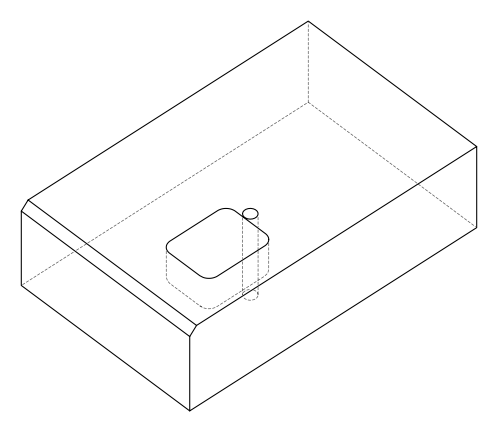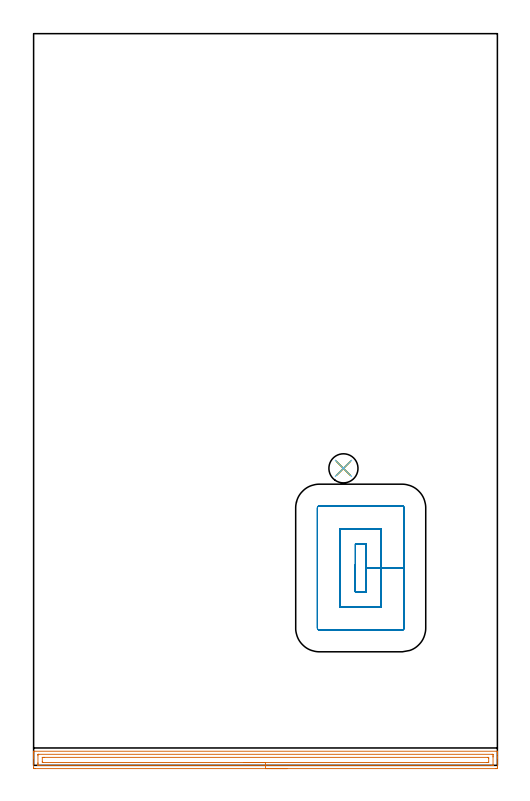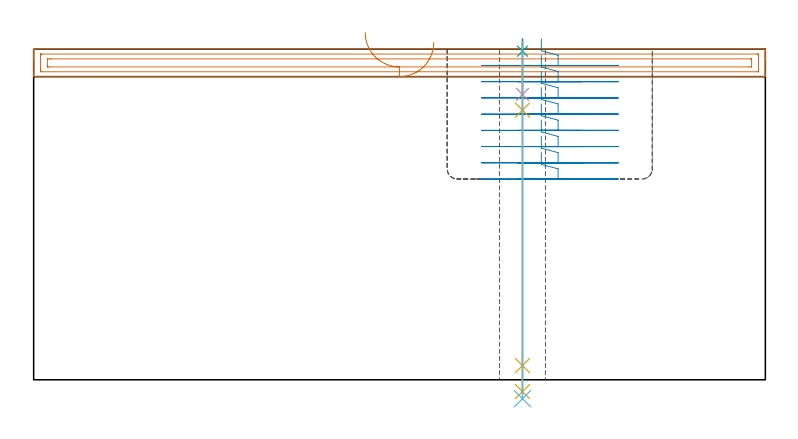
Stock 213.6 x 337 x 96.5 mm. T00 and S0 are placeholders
(PLAN: 6 operations, 5 tool changes, 13.3 min)
(1 AREA_MILL | FG_CHAMFER_SURFACE | UGT0205_001 | 5.35 min | 6840 mm3)
(2 MILL_RECTANGULAR_POCKET | POCKET_RECTANGULAR_STRAIGHT | UGT0201_095 | Follow Part, ap 5, ae 75% | 6.99 min | 170819 mm3)
(3 SPOT_DRILL | STEP1HOLE | NXT0321_9005460120000 | 0.03 min | 4 mm3)
(4 DRILL_BLIND_HOLE_INTO_CENTER | STEP1HOLE | NXT0301_059 | 0.06 min | 743 mm3)
(5 GUN_DRILL_THROUGH_HOLE | STEP1HOLE | UGT0307_005 | 0.48 min | 4527 mm3)
(6 DRILL_TO_ENLARGE_THROUGH_HOLE | STEP1HOLE | UGT0301_268 | 0.42 min | 8308 mm3)
(TOOL UGT0205_001 | Chamfer Mill 20 x 3 x 45 deg. | D20 FL50 Z2)
(TOOL UGT0201_095 | End mill 20 mm | D20 R3 FL38 Z4)
(TOOL NXT0321_9005460120000 | NC Spot Drill, 142deg, 12mm, Carbide, Uncoated | D12 PA142 FL30 Z2)
(TOOL NXT0301_059 | Carbide Drill 8.8mm [860.1-0880-026A1-MM 2214] | D8.8 PA140 FL47 Z2)
(TOOL UGT0307_005 | Gun Drill 8.3 mm | D8.3 PA130 FL24 Z1)
(TOOL UGT0301_268 | Twist Drill 13.4 mm | D13.4 PA118 FL108 Z2)
(OP 1 AREA_MILL)
G17 G21 G94 G90
T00 M6
G54
G17 G0 G90 X116.8 Y-1.5 S1061 M3
G43 Z106.5 H0
Z98.5
G94 G1 X116.762 Z97.628 F250.
X116.648 Z96.764
X116.459 Z95.912
X116.197 Z95.08
X115.863 Z94.274
X115.46 Z93.5
X114.992 Z92.764
X114.46 Z92.072
X113.871 Z91.429
X113.228 Z90.84
X112.536 Z90.308
X111.8 Z89.84
X111.026 Z89.437
X110.22 Z89.103
X109.388 Z88.841
X108.536 Z88.652
X107.672 Z88.538
X106.8 Z88.5
X0.605
X0.136 Y-1.495 Z88.503
X0.009 Y-1.492 Z88.506
X0. Y-1.031 Z88.966
Y3.383 Z93.377
Y3.952 Z93.949
Y4.265 Z94.261
Y4.835 Z94.831
Y5.148 Z95.143
Y5.775 Z95.774
Y6.167 Z96.166
Y6.49 Z96.481
X0.007 Y6.497 Z96.488
X0.158 Y6.5 Z96.5
X213.442
X213.593 Y6.497 Z96.488
X213.6 Y6.49 Z96.481
Y6.167 Z96.166
Y5.775 Z95.774
Y5.148 Z95.143
Y3.952 Z93.949
Y3.383 Z93.377
Y-0.746 Z89.251
X213.597 Y-1.031 Z88.966
X213.591 Y-1.492 Z88.506
X213.464 Y-1.495 Z88.503
X212.995 Y-1.5 Z88.5
X106.8
Y-0.086 Z89.914
X2.389 Y-0.085 Z89.915
X2.325
X2.014 Y-0.079 Z89.921
X2.009 Y0.021 Z90.021
X2.002 Y0.235 Z90.235
X2. Y0.735 Z90.735
Y1.12 Z91.12
X2.001 Y4.649 Z94.649
X2.009 Y5.035 Z95.035
X2.011 Y5.08 Z95.08
X2.028 Y5.081 Z95.081
X2.079 Y5.084 Z95.084
X2.182 Y5.085 Z95.085
X2.389 Y5.086 Z95.086
X211.211 Y5.085 Z95.085
X211.275
X211.586 Y5.079 Z95.079
X211.591 Y4.979 Z94.979
X211.598 Y4.765 Z94.765
X211.6 Y4.265 Z94.265
Y3.88 Z93.88
X211.599 Y0.351 Z90.351
X211.591 Y-0.036 Z89.964
X211.589 Y-0.08 Z89.92
X211.572 Y-0.081 Z89.919
X211.521 Y-0.084 Z89.916
X211.418 Y-0.085 Z89.915
X211.211 Y-0.086 Z89.914
X106.8
Y1.328 Z91.328
X4.466 Y1.329 Z91.329
X4.174 Y1.331 Z91.331
X4.077 Y1.333 Z91.333
X4.01 Y1.337 Z91.337
X4.006 Y1.445 Z91.445
X4.002 Y1.617 Z91.617
X4. Y1.789 Z91.789
X4.001 Y3.554 Z93.554
X4.005 Y3.612 Z93.612
X4.01 Y3.656 Z93.656
X4.017 Y3.665 Z93.665
X4.029 Y3.667 Z93.667
X4.174 Y3.669 Z93.669
X4.775 Y3.671 Z93.671
X5.067 Y3.672 Z93.672
X209.134 Y3.671 Z93.671
X209.426 Y3.669 Z93.669
X209.523 Y3.666 Z93.666
X209.59 Y3.663 Z93.663
X209.594 Y3.555 Z93.555
X209.598 Y3.383 Z93.383
X209.6 Y3.211 Z93.211
X209.599 Y1.446 Z91.446
X209.595 Y1.388 Z91.388
X209.59 Y1.345 Z91.345
X209.569 Y1.335 Z91.335
X209.426 Y1.334 Z91.334
X208.824 Y1.329 Z91.329
X106.8 Y1.328 Z91.328
X105.928 Z91.367
X105.064 Z91.48
X104.212 Z91.669
X103.38 Z91.932
X102.574 Z92.265
X101.8 Z92.668
X101.064 Z93.137
X100.372 Z93.668
X99.729 Z94.257
X99.14 Z94.901
X98.608 Z95.593
X98.14 Z96.328
X97.737 Z97.102
X97.403 Z97.908
X97.141 Z98.74
X96.952 Z99.592
X96.838 Z100.457
X96.8 Z101.328
G0 Z106.5
M5
M2
(OP 2 MILL_RECTANGULAR_POCKET)
G17 G21 G94 G90
T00 M6
G54
G17 G0 G90 X148.2 Y92.677 S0 M3
G43 Z106.5 H0
Z99.5
G94 G1 Y79.8 Z96.05 F250.
X153.1 Z94.737
Y90.9 Z91.762
Y102. F500.
X148.2
Y79.8
X153.1
Y90.9
X160.1
Y109.
X141.2
Y72.8
X160.1
Y90.9
X170.6
Y118.6
G3 X169.7 Y119.5 R0.9
G1 X131.6
G3 X130.7 Y118.6 R0.9
G1 Y63.2
G3 X131.6 Y62.3 R0.9
G1 X169.7
G3 X170.6 Y63.2 R0.9
G1 Y90.9
Y91.9
G0 X148.2 Y92.677 Z94.762
G1 Y79.8 Z91.312 F250.
X153.1 Z89.999
Y90.9 Z87.025
Y102. F500.
X148.2
Y79.8
X153.1
Y90.9
X160.1
Y109.
X141.2
Y72.8
X160.1
Y90.9
X170.6
Y118.6
G3 X169.7 Y119.5 R0.9
G1 X131.6
G3 X130.7 Y118.6 R0.9
G1 Y63.2
G3 X131.6 Y62.3 R0.9
G1 X169.7
G3 X170.6 Y63.2 R0.9
G1 Y90.9
Y91.9
G0 X148.2 Y92.677 Z90.025
G1 Y79.8 Z86.575 F250.
X153.1 Z85.262
Y90.9 Z82.287
Y102. F500.
X148.2
Y79.8
X153.1
Y90.9
X160.1
Y109.
X141.2
Y72.8
X160.1
Y90.9
X170.6
Y118.6
G3 X169.7 Y119.5 R0.9
G1 X131.6
G3 X130.7 Y118.6 R0.9
G1 Y63.2
G3 X131.6 Y62.3 R0.9
G1 X169.7
G3 X170.6 Y63.2 R0.9
G1 Y90.9
Y91.9
G0 X148.2 Y92.677 Z85.287
G1 Y79.8 Z81.837 F250.
X153.1 Z80.524
Y90.9 Z77.55
Y102. F500.
X148.2
Y79.8
X153.1
Y90.9
X160.1
Y109.
X141.2
Y72.8
X160.1
Y90.9
X170.6
Y118.6
G3 X169.7 Y119.5 R0.9
G1 X131.6
G3 X130.7 Y118.6 R0.9
G1 Y63.2
G3 X131.6 Y62.3 R0.9
G1 X169.7
G3 X170.6 Y63.2 R0.9
G1 Y90.9
Y91.9
G0 X148.2 Y92.677 Z80.55
G1 Y79.8 Z77.1 F250.
X153.1 Z75.787
Y90.9 Z72.812
Y102. F500.
X148.2
Y79.8
X153.1
Y90.9
X160.1
Y109.
X141.2
Y72.8
X160.1
Y90.9
X170.6
Y118.6
G3 X169.7 Y119.5 R0.9
G1 X131.6
G3 X130.7 Y118.6 R0.9
G1 Y63.2
G3 X131.6 Y62.3 R0.9
G1 X169.7
G3 X170.6 Y63.2 R0.9
G1 Y90.9
Y91.9
G0 X148.2 Y92.677 Z75.812
G1 Y79.8 Z72.362 F250.
X153.1 Z71.049
Y90.9 Z68.075
Y102. F500.
X148.2
Y79.8
X153.1
Y90.9
X160.1
Y109.
X141.2
Y72.8
X160.1
Y90.9
X170.6
Y118.6
G3 X169.7 Y119.5 R0.9
G1 X131.6
G3 X130.7 Y118.6 R0.9
G1 Y63.2
G3 X131.6 Y62.3 R0.9
G1 X169.7
G3 X170.6 Y63.2 R0.9
G1 Y90.9
Y91.9
G0 X148.2 Y92.677 Z71.075
G1 Y79.8 Z67.625 F250.
X153.1 Z66.312
Y90.9 Z63.337
Y102. F500.
X148.2
Y79.8
X153.1
Y90.9
X160.1
Y109.
X141.2
Y72.8
X160.1
Y90.9
X170.6
Y118.6
G3 X169.7 Y119.5 R0.9
G1 X131.6
G3 X130.7 Y118.6 R0.9
G1 Y63.2
G3 X131.6 Y62.3 R0.9
G1 X169.7
G3 X170.6 Y63.2 R0.9
G1 Y90.9
Y91.9
G0 X148.2 Y92.677 Z66.337
G1 Y79.8 Z62.887 F250.
X153.1 Z61.574
Y90.9 Z58.6
Y102. F500.
X148.2
Y79.8
X153.1
Y90.9
X160.1
Y109.
X141.2
Y72.8
X160.1
Y90.9
X170.6
Y118.6
G3 X169.7 Y119.5 R0.9
G1 X131.6
G3 X130.7 Y118.6 R0.9
G1 Y63.2
G3 X131.6 Y62.3 R0.9
G1 X169.7
G3 X170.6 Y63.2 R0.9
G1 Y90.9
Y91.9
G0 Z106.5
M5
M2
(OP 3 SPOT_DRILL)
G17 G21 G94 G90
T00 M6
G54
G17 G0 G90 X142.7 Y136.8 S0 M3
G43 Z106.5 H0
G94 G81 G98 Z95.923 F250. R99.5
G80
M5
M2
(OP 4 DRILL_BLIND_HOLE_INTO_CENTER)
G17 G21 G94 G90
T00 M6
G54
G17 G0 G90 X142.7 Y136.8 S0 M3
G43 Z106.5 H1
G94 G81 G98 Z83.3 F250. R98.5
G80
M5
M2
(OP 5 GUN_DRILL_THROUGH_HOLE)
G17 G21 G94 G90
T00 M6
G54
G17 G0 G90 X142.7 Y136.8 M8
G43 Z106.5 H0
Z93.353
S716 M3
G94 G1 Z78.725 F125. M26
G4 X.084
Z4.15 F250.
G4 X.084
Z-3.435 F125.
G4 X.084
M5
M9
G0 Z93.353
Z106.5
M2
(OP 6 DRILL_TO_ENLARGE_THROUGH_HOLE)
G17 G21 G94 G90
T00 M6
G54
G17 G0 G90 X142.7 Y136.8 S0 M3
G43 Z106.5 H0
G94 G73 G98 Z-5.526 F250. Q12.753 R98.5
G80
M5
M2
